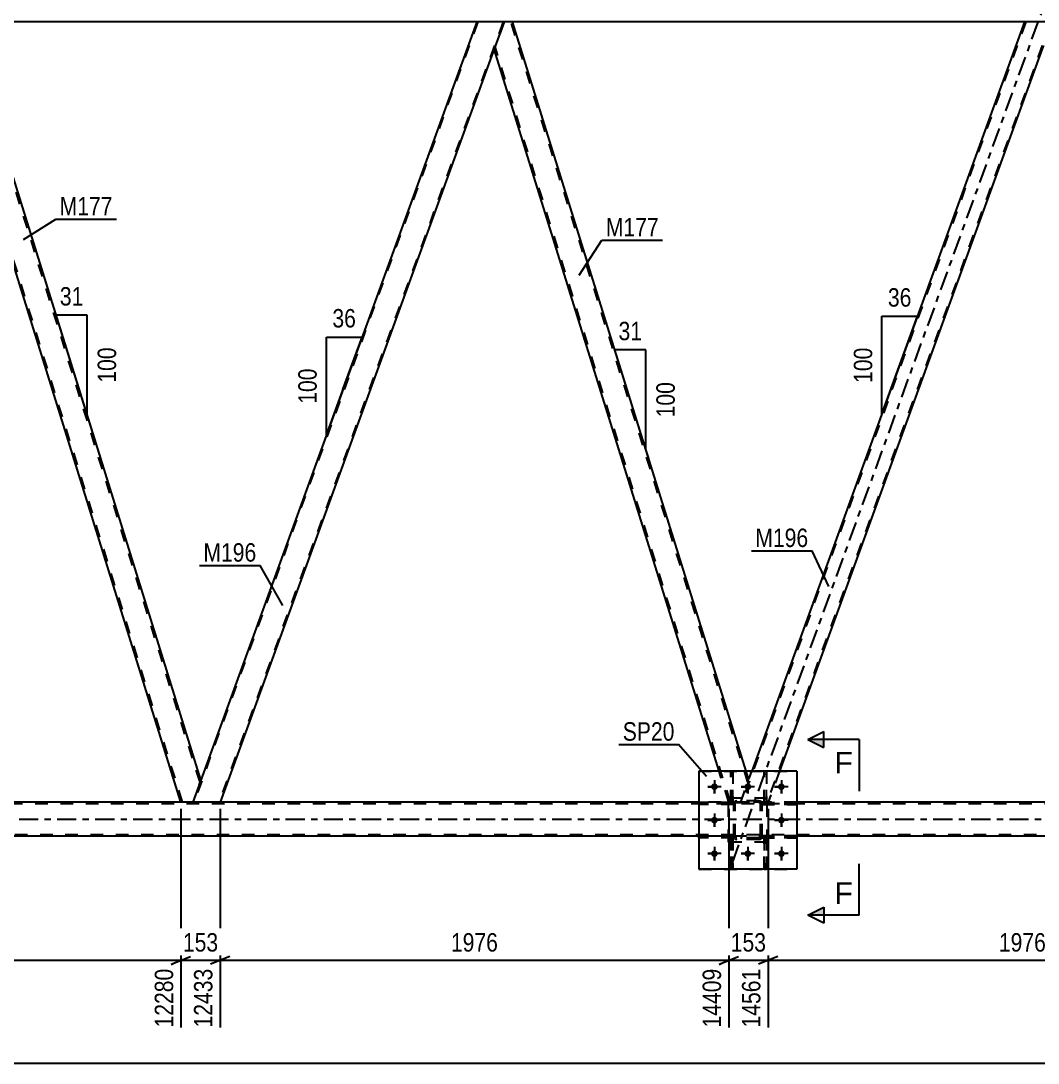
# Model space of a CAD drawing. Header units: millimetres. Extents: x 0 to 841, y 0 to 594.
# Drawn here: x 484 to 642.1, y 292.1 to 454 of the extents above; entities that cross this region are included whole.
import ezdxf

# ---------------------------------------------------------------- set-up
doc = ezdxf.new("R2010")
doc.units = ezdxf.units.MM
doc.linetypes.add('DXK_LINE_DOT2', pattern=[3.9198, 1.9599, -1.9599])
doc.linetypes.add('DXK_LINE_DOT3', pattern=[5.9187, 2.979, -0.9799, 0.9799, -0.9799])
doc.styles.add('Arial', font='ARIAL.TTF', dxfattribs={"height": 0.2})
doc.styles.add('Arial Narrow', font='ARIALN.TTF', dxfattribs={"height": 0.2})

# ---------------------------------------------------------------- blocks, each defined once
blk = doc.blocks.new('Part-814521909-3732 - 3269')
at = {"color": 7, "linetype": 'DXK_LINE_DOT3'}
blk.add_line((594.56, 323.24), (645.52, 463.26), dxfattribs=at)
at = {"color": 7, "linetype": 'DXK_LINE_DOT2'}
for p, q in [((640.14, 453.86), (596.02, 332.64)), ((644.06, 453.86), (599.94, 332.64)), ((644.23, 453.86), (642.7, 449.66)), ((595.85, 332.64), (597.6, 337.46)), ((601.86, 337.46), (600.11, 332.64)), ((600.11, 332.64), (595.85, 332.64))]:
    blk.add_line(p, q, dxfattribs=at)
at = {"color": 2, "linetype": 'Continuous'}
for p, q in [((639.97, 453.86), (597.6, 337.46)), ((644.23, 453.86), (639.97, 453.86)), ((642.7, 449.66), (601.86, 337.46))]:
    blk.add_line(p, q, dxfattribs=at)
blk = doc.blocks.new('Part-814521909-3477 - 3269')
at = {"color": 7, "linetype": 'DXK_LINE_DOT2'}
for p, q in [((594.32, 332.62), (594.32, 337.46)), ((594.32, 337.46), (594.64, 337.46)), ((594.64, 337.46), (594.64, 332.62)), ((594.32, 333.22), (594.64, 333.22)), ((594.64, 332.62), (594.32, 332.62))]:
    blk.add_line(p, q, dxfattribs=at)
blk = doc.blocks.new('Part-814521909-3480 - 3269')
at = {"color": 7, "linetype": 'DXK_LINE_DOT2'}
for p, q in [((599.52, 332.62), (599.52, 337.46)), ((599.52, 337.46), (599.84, 337.46)), ((599.84, 337.46), (599.84, 332.62)), ((599.52, 333.22), (599.84, 333.22)), ((599.84, 332.62), (599.52, 332.62))]:
    blk.add_line(p, q, dxfattribs=at)
blk = doc.blocks.new('Part-814521909-3491 - 3269')
at = {"color": 7, "linetype": 'DXK_LINE_DOT2'}
for p, q in [((594.32, 322.26), (594.32, 327.1)), ((594.32, 327.1), (594.64, 327.1)), ((594.64, 327.1), (594.64, 322.26)), ((594.32, 326.5), (594.64, 326.5)), ((594.64, 322.26), (594.32, 322.26))]:
    blk.add_line(p, q, dxfattribs=at)
blk = doc.blocks.new('Part-814521909-3494 - 3269')
at = {"color": 7, "linetype": 'DXK_LINE_DOT2'}
for p, q in [((599.52, 322.26), (599.52, 327.1)), ((599.52, 327.1), (599.84, 327.1)), ((599.84, 327.1), (599.84, 322.26)), ((599.52, 326.5), (599.84, 326.5)), ((599.84, 322.26), (599.52, 322.26))]:
    blk.add_line(p, q, dxfattribs=at)
blk = doc.blocks.new('Part-814521909-3647 - 3269')
at = {"color": 7, "linetype": 'DXK_LINE_DOT2'}
for p, q in [((594.77, 332.38), (594.8, 332.57)), ((594.8, 332.57), (594.77, 332.38)), ((594.77, 327.34), (594.77, 332.38)), ((595.01, 332.38), (595.02, 332.48)), ((595.01, 327.34), (595.01, 332.38)), ((595.02, 332.48), (595.08, 332.55)), ((595.06, 332.83), (595.25, 332.86)), ((595.25, 332.86), (595.06, 332.83)), ((595.08, 332.55), (595.15, 332.6)), ((595.15, 332.6), (595.25, 332.62)), ((598.69, 332.86), (595.25, 332.86)), ((595.25, 332.62), (598.69, 332.62)), ((598.69, 332.86), (598.87, 332.83)), ((598.87, 332.83), (598.69, 332.86)), ((598.69, 332.62), (598.78, 332.6)), ((598.78, 332.6), (598.86, 332.55)), ((598.86, 332.55), (598.91, 332.48)), ((598.91, 332.48), (598.93, 332.38)), ((598.93, 327.34), (598.93, 332.38)), ((599.13, 332.57), (599.17, 332.38)), ((599.17, 332.38), (599.13, 332.57)), ((599.17, 327.34), (599.17, 332.38)), ((594.8, 327.16), (594.77, 327.34)), ((594.77, 327.34), (594.8, 327.16)), ((595.02, 327.25), (595.01, 327.34)), ((595.08, 327.17), (595.02, 327.25)), ((595.15, 327.12), (595.08, 327.17)), ((595.25, 327.1), (595.15, 327.12)), ((598.69, 327.1), (595.25, 327.1)), ((598.78, 327.12), (598.69, 327.1)), ((598.86, 327.17), (598.78, 327.12)), ((598.91, 327.25), (598.86, 327.17)), ((598.93, 327.34), (598.91, 327.25)), ((599.17, 327.34), (599.13, 327.16)), ((599.13, 327.16), (599.17, 327.34)), ((595.25, 326.86), (595.06, 326.9)), ((595.06, 326.9), (595.25, 326.86)), ((598.69, 326.86), (595.25, 326.86)), ((598.87, 326.9), (598.69, 326.86)), ((598.69, 326.86), (598.87, 326.9))]:
    blk.add_line(p, q, dxfattribs=at)
at = {"color": 7, "linetype": 'DXK_LINE_DOT3'}
blk.add_line((596.97, 329.86), (596.97, 329.86), dxfattribs=at)
at = {"color": 7, "linetype": 'DXK_LINE_DOT2'}
for centre, start, end in [((595.25, 332.38), 112.5, 157.5), ((595.25, 332.38), 112.5, 157.5), ((598.69, 332.38), 22.5, 67.5), ((598.69, 332.38), 22.5, 67.5), ((595.25, 327.34), 202.5, 247.5), ((595.25, 327.34), 202.5, 247.5), ((598.69, 327.34), 292.5, 337.5), ((598.69, 327.34), 292.5, 337.5)]:
    blk.add_arc(centre, 0.48, start, end, dxfattribs=at)
blk = doc.blocks.new('Part-814521909-3526 - 3269')
at = {"color": 7, "linetype": 'DXK_LINE_DOT2'}
for p, q in [((594.77, 332.62), (589.37, 332.62)), ((589.37, 332.3), (589.37, 332.62)), ((594.77, 332.3), (589.37, 332.3)), ((594.17, 332.3), (594.17, 332.62)), ((594.77, 332.62), (594.77, 332.3))]:
    blk.add_line(p, q, dxfattribs=at)
blk = doc.blocks.new('Part-814521909-3527 - 3269')
at = {"color": 7, "linetype": 'DXK_LINE_DOT2'}
for p, q in [((594.77, 327.42), (589.37, 327.42)), ((589.37, 327.1), (589.37, 327.42)), ((594.77, 327.1), (589.37, 327.1)), ((594.17, 327.1), (594.17, 327.42)), ((594.77, 327.42), (594.77, 327.1))]:
    blk.add_line(p, q, dxfattribs=at)
blk = doc.blocks.new('Part-814521909-3531 - 3269')
at = {"color": 7, "linetype": 'DXK_LINE_DOT2'}
for p, q in [((599.97, 333.26), (593.97, 333.26)), ((593.97, 326.46), (593.97, 333.26)), ((599.97, 326.46), (599.97, 333.26)), ((599.97, 326.46), (593.97, 326.46))]:
    blk.add_line(p, q, dxfattribs=at)
blk = doc.blocks.new('Part-814521909-3659 - 3269')
at = {"color": 7, "linetype": 'DXK_LINE_DOT2'}
for p, q in [((555.01, 453.86), (510.88, 332.64)), ((558.92, 453.86), (514.8, 332.64)), ((559.09, 453.86), (557.56, 449.66)), ((511.96, 336.06), (510.71, 332.64)), ((514.97, 332.64), (510.71, 332.64))]:
    blk.add_line(p, q, dxfattribs=at)
at = {"color": 2, "linetype": 'Continuous'}
for p, q in [((554.84, 453.86), (511.96, 336.06)), ((559.09, 453.86), (554.84, 453.86)), ((557.56, 449.66), (514.97, 332.64))]:
    blk.add_line(p, q, dxfattribs=at)
blk = doc.blocks.new('Part-814521909-3695 - 3269')
at = {"color": 7, "linetype": 'DXK_LINE_DOT2'}
for p, q in [((599.17, 327.1), (599.17, 327.42)), ((599.17, 327.42), (604.57, 327.42)), ((604.57, 327.1), (599.17, 327.1)), ((599.77, 327.1), (599.77, 327.42)), ((604.57, 327.42), (604.57, 327.1))]:
    blk.add_line(p, q, dxfattribs=at)
blk = doc.blocks.new('Part-814521909-3562 - 3269')
at = {"color": 2, "linetype": 'Continuous'}
for p, q in [((559.09, 453.86), (557.57, 449.67)), ((560.41, 453.86), (559.09, 453.86)), ((596.69, 337.46), (560.41, 453.86)), ((592.5, 337.46), (557.54, 449.61)), ((557.57, 449.67), (557.56, 449.66))]:
    blk.add_line(p, q, dxfattribs=at)
at = {"color": 7, "linetype": 'DXK_LINE_DOT2'}
for p, q in [((596.98, 335.74), (560.16, 453.86)), ((557.57, 449.67), (557.54, 449.61)), ((594.26, 332.64), (557.68, 449.98)), ((594, 332.64), (592.5, 337.46)), ((597.11, 336.11), (596.69, 337.46)), ((595.85, 332.64), (597.11, 336.11)), ((594, 332.64), (595.85, 332.64))]:
    blk.add_line(p, q, dxfattribs=at)
blk = doc.blocks.new('Part-814521909-3649 - 3269')
at = {"color": 7, "linetype": 'DXK_LINE_DOT2'}
for p, q in [((589.37, 337.46), (604.57, 337.46)), ((589.37, 337.46), (589.37, 322.26)), ((604.57, 337.46), (604.57, 322.26)), ((589.37, 322.26), (604.57, 322.26))]:
    blk.add_line(p, q, dxfattribs=at)
blk = doc.blocks.new('Part-814521909-3574 - 3269')
at = {"color": 7, "linetype": 'DXK_LINE_DOT2'}
for p, q in [((599.84, 327.1), (599.52, 327.1)), ((599.52, 327.1), (599.52, 322.26)), ((599.84, 322.26), (599.84, 327.1)), ((599.52, 326.5), (599.84, 326.5)), ((599.52, 322.26), (599.84, 322.26))]:
    blk.add_line(p, q, dxfattribs=at)
blk = doc.blocks.new('Part-814521909-3575 - 3269')
at = {"color": 7, "linetype": 'DXK_LINE_DOT2'}
for p, q in [((604.57, 332.62), (599.17, 332.62)), ((599.17, 332.62), (599.17, 332.3)), ((599.17, 332.3), (604.57, 332.3)), ((599.77, 332.3), (599.77, 332.62)), ((604.57, 332.3), (604.57, 332.62))]:
    blk.add_line(p, q, dxfattribs=at)
blk = doc.blocks.new('Part-814521909-3576 - 3269')
at = {"color": 7, "linetype": 'DXK_LINE_DOT2'}
for p, q in [((604.57, 327.42), (599.17, 327.42)), ((599.17, 327.42), (599.17, 327.1)), ((599.17, 327.1), (604.57, 327.1)), ((599.77, 327.1), (599.77, 327.42)), ((604.57, 327.1), (604.57, 327.42))]:
    blk.add_line(p, q, dxfattribs=at)
blk = doc.blocks.new('Part-814521909-3626 - 3269')
at = {"color": 7, "linetype": 'DXK_LINE_DOT2'}
for p, q in [((599.17, 332.3), (599.17, 332.62)), ((599.17, 332.62), (604.57, 332.62)), ((604.57, 332.3), (599.17, 332.3)), ((599.77, 332.3), (599.77, 332.62)), ((604.57, 332.62), (604.57, 332.3))]:
    blk.add_line(p, q, dxfattribs=at)
blk = doc.blocks.new('Part-814521909-3636 - 3269')
at = {"color": 2, "linetype": 'Continuous'}
for p, q in [((473.96, 453.86), (472.43, 449.66)), ((475.28, 453.86), (473.96, 453.86)), ((511.98, 336.11), (475.28, 453.86)), ((508.87, 332.64), (472.41, 449.61)), ((472.43, 449.66), (472.43, 449.66)), ((511.71, 335.37), (510.71, 332.64)), ((511.96, 336.05), (511.71, 335.37)), ((511.96, 336.06), (511.96, 336.05))]:
    blk.add_line(p, q, dxfattribs=at)
at = {"color": 7, "linetype": 'DXK_LINE_DOT2'}
for p, q in [((511.84, 335.74), (475.02, 453.86)), ((472.43, 449.66), (472.41, 449.61)), ((509.12, 332.64), (472.55, 449.98)), ((511.71, 335.37), (511.9, 335.89)), ((511.98, 336.11), (511.96, 336.06)), ((510.71, 332.64), (508.87, 332.64))]:
    blk.add_line(p, q, dxfattribs=at)
blk = doc.blocks.new('Part-814521909-3640 - 3269')
at = {"color": 2, "linetype": 'Continuous'}
for p, q in [((599.52, 337.46), (599.52, 337.46)), ((599.84, 337.46), (599.52, 337.46)), ((599.84, 337.46), (599.84, 337.46))]:
    blk.add_line(p, q, dxfattribs=at)
at = {"color": 7, "linetype": 'DXK_LINE_DOT2'}
for p, q in [((599.52, 332.62), (599.52, 337.46)), ((599.84, 332.62), (599.84, 337.46)), ((599.52, 333.22), (599.84, 333.22)), ((599.84, 332.62), (599.52, 332.62))]:
    blk.add_line(p, q, dxfattribs=at)
blk = doc.blocks.new('Part-814521909-3643 - 3269')
at = {"color": 2, "linetype": 'Continuous'}
for p, q in [((594.32, 337.46), (594.32, 337.46)), ((594.64, 337.46), (594.32, 337.46)), ((594.64, 337.46), (594.64, 337.46))]:
    blk.add_line(p, q, dxfattribs=at)
at = {"color": 7, "linetype": 'DXK_LINE_DOT2'}
for p, q in [((594.32, 332.62), (594.32, 337.46)), ((594.64, 332.62), (594.64, 337.46)), ((594.32, 333.22), (594.64, 333.22)), ((594.64, 332.62), (594.32, 332.62))]:
    blk.add_line(p, q, dxfattribs=at)
blk = doc.blocks.new('Part-814521909-3654 - 3269')
at = {"color": 2, "linetype": 'Continuous'}
for p, q in [((604.57, 337.46), (589.37, 337.46)), ((589.37, 337.46), (589.37, 322.26)), ((604.57, 337.46), (604.57, 322.26)), ((604.57, 322.26), (589.37, 322.26))]:
    blk.add_line(p, q, dxfattribs=at)
blk = doc.blocks.new('Part-814521909-3660 - 3269')
at = {"color": 7, "linetype": 'DXK_LINE_DOT2'}
for p, q in [((594.77, 327.42), (589.37, 327.42)), ((589.37, 327.42), (589.37, 327.1)), ((594.77, 327.1), (589.37, 327.1)), ((594.17, 327.1), (594.17, 327.42)), ((594.77, 327.1), (594.77, 327.42))]:
    blk.add_line(p, q, dxfattribs=at)
blk = doc.blocks.new('Part-814521909-3675 - 3269')
at = {"color": 2, "linetype": 'Continuous'}
for p, q in [((554.84, 453.86), (475.28, 453.86)), ((639.97, 453.86), (560.41, 453.86))]:
    blk.add_line(p, q, dxfattribs=at)
at = {"color": 7, "linetype": 'DXK_LINE_DOT2'}
for p, q in [((560.41, 453.86), (554.84, 453.86)), ((645.54, 453.86), (639.97, 453.86))]:
    blk.add_line(p, q, dxfattribs=at)
blk = doc.blocks.new('Part-814521909-3697 - 3269')
at = {"color": 7, "linetype": 'DXK_LINE_DOT2'}
for p, q in [((594.77, 332.38), (594.8, 332.57)), ((594.8, 332.57), (594.77, 332.38)), ((594.77, 327.34), (594.77, 332.38)), ((595.01, 332.38), (595.02, 332.48)), ((595.01, 327.34), (595.01, 332.38)), ((595.02, 332.48), (595.08, 332.55)), ((595.06, 332.83), (595.25, 332.86)), ((595.25, 332.86), (595.06, 332.83)), ((595.08, 332.55), (595.15, 332.6)), ((595.15, 332.6), (595.25, 332.62)), ((598.69, 332.86), (595.25, 332.86)), ((595.25, 332.62), (598.69, 332.62)), ((598.69, 332.86), (598.87, 332.83)), ((598.87, 332.83), (598.69, 332.86)), ((598.69, 332.62), (598.78, 332.6)), ((598.78, 332.6), (598.86, 332.55)), ((598.86, 332.55), (598.91, 332.48)), ((598.91, 332.48), (598.93, 332.38)), ((598.93, 327.34), (598.93, 332.38)), ((599.13, 332.57), (599.17, 332.38)), ((599.17, 332.38), (599.13, 332.57)), ((599.17, 327.34), (599.17, 332.38)), ((594.8, 327.16), (594.77, 327.34)), ((594.77, 327.34), (594.8, 327.16)), ((595.02, 327.25), (595.01, 327.34)), ((595.08, 327.17), (595.02, 327.25)), ((595.15, 327.12), (595.08, 327.17)), ((595.25, 327.1), (595.15, 327.12)), ((598.69, 327.1), (595.25, 327.1)), ((598.78, 327.12), (598.69, 327.1)), ((598.86, 327.17), (598.78, 327.12)), ((598.91, 327.25), (598.86, 327.17)), ((598.93, 327.34), (598.91, 327.25)), ((599.17, 327.34), (599.13, 327.16)), ((599.13, 327.16), (599.17, 327.34)), ((595.25, 326.86), (595.06, 326.9)), ((595.06, 326.9), (595.25, 326.86)), ((598.69, 326.86), (595.25, 326.86)), ((598.87, 326.9), (598.69, 326.86)), ((598.69, 326.86), (598.87, 326.9))]:
    blk.add_line(p, q, dxfattribs=at)
at = {"color": 7, "linetype": 'DXK_LINE_DOT3'}
blk.add_line((596.97, 329.86), (596.97, 329.86), dxfattribs=at)
at = {"color": 7, "linetype": 'DXK_LINE_DOT2'}
for centre, start, end in [((595.25, 332.38), 112.5, 157.5), ((595.25, 332.38), 112.5, 157.5), ((598.69, 332.38), 22.5, 67.5), ((598.69, 332.38), 22.5, 67.5), ((595.25, 327.34), 202.5, 247.5), ((595.25, 327.34), 202.5, 247.5), ((598.69, 327.34), 292.5, 337.5), ((598.69, 327.34), 292.5, 337.5)]:
    blk.add_arc(centre, 0.48, start, end, dxfattribs=at)
blk = doc.blocks.new('Part-814521909-3698 - 3269')
at = {"color": 7, "linetype": 'DXK_LINE_DOT2'}
for p, q in [((599.97, 333.26), (593.97, 333.26)), ((593.97, 326.46), (593.97, 333.26)), ((599.97, 326.46), (599.97, 333.26)), ((599.97, 326.46), (593.97, 326.46))]:
    blk.add_line(p, q, dxfattribs=at)
blk = doc.blocks.new('Part-814521909-3705 - 3269')
at = {"color": 7, "linetype": 'DXK_LINE_DOT2'}
for p, q in [((594.64, 327.1), (594.32, 327.1)), ((594.32, 327.1), (594.32, 322.26)), ((594.64, 322.26), (594.64, 327.1)), ((594.32, 326.5), (594.64, 326.5)), ((594.32, 322.26), (594.64, 322.26))]:
    blk.add_line(p, q, dxfattribs=at)
blk = doc.blocks.new('Bolt-814521909-3713 - 3269')
at = {"color": 1, "linetype": 'Continuous'}
for p, q in [((591.77, 336.1), (591.77, 335.41)), ((596.97, 336.1), (596.97, 335.41)), ((602.17, 336.1), (602.17, 335.41)), ((590.73, 335.06), (591.42, 335.06)), ((591.77, 334.02), (591.77, 334.72)), ((592.81, 335.06), (592.11, 335.06)), ((595.93, 335.06), (596.62, 335.06)), ((596.97, 334.02), (596.97, 334.72)), ((598.01, 335.06), (597.31, 335.06)), ((601.13, 335.06), (601.82, 335.06)), ((602.17, 334.02), (602.17, 334.72)), ((603.21, 335.06), (602.51, 335.06)), ((591.77, 330.9), (591.77, 330.21)), ((602.17, 330.9), (602.17, 330.21)), ((590.73, 329.86), (591.42, 329.86)), ((591.77, 328.82), (591.77, 329.52)), ((592.81, 329.86), (592.11, 329.86)), ((601.13, 329.86), (601.82, 329.86)), ((602.17, 328.82), (602.17, 329.52)), ((603.21, 329.86), (602.51, 329.86)), ((591.77, 325.7), (591.77, 325.01)), ((596.97, 325.7), (596.97, 325.01)), ((602.17, 325.7), (602.17, 325.01)), ((590.73, 324.66), (591.42, 324.66)), ((591.77, 323.62), (591.77, 324.32)), ((592.81, 324.66), (592.11, 324.66)), ((595.93, 324.66), (596.62, 324.66)), ((596.97, 323.62), (596.97, 324.32)), ((598.01, 324.66), (597.31, 324.66)), ((601.13, 324.66), (601.82, 324.66)), ((602.17, 323.62), (602.17, 324.32)), ((603.21, 324.66), (602.51, 324.66))]:
    blk.add_line(p, q, dxfattribs=at)
blk = doc.blocks.new('Bolt-814521909-3714 - 3269')
at = {"linetype": 'Continuous'}
for points in [[(592.29, 335.06, -1), (591.25, 335.06, -1)], [(597.49, 335.06, -1), (596.45, 335.06, -1)], [(602.69, 335.06, -1), (601.65, 335.06, -1)], [(592.29, 329.86, -1), (591.25, 329.86, -1)], [(602.69, 329.86, -1), (601.65, 329.86, -1)], [(592.29, 324.66, -1), (591.25, 324.66, -1)], [(597.49, 324.66, -1), (596.45, 324.66, -1)], [(602.69, 324.66, -1), (601.65, 324.66, -1)]]:
    blk.add_hatch(color=1, dxfattribs=at).paths.add_polyline_path(points)
at = {"color": 1, "linetype": 'Continuous'}
for p, q in [((591.77, 336.1), (591.77, 334.02)), ((596.97, 336.1), (596.97, 334.02)), ((602.17, 336.1), (602.17, 334.02)), ((592.81, 335.06), (590.73, 335.06)), ((598.01, 335.06), (595.93, 335.06)), ((603.21, 335.06), (601.13, 335.06)), ((591.77, 330.9), (591.77, 328.82)), ((602.17, 330.9), (602.17, 328.82)), ((592.81, 329.86), (590.73, 329.86)), ((603.21, 329.86), (601.13, 329.86)), ((591.77, 325.7), (591.77, 323.62)), ((596.97, 325.7), (596.97, 323.62)), ((602.17, 325.7), (602.17, 323.62)), ((592.81, 324.66), (590.73, 324.66)), ((598.01, 324.66), (595.93, 324.66)), ((603.21, 324.66), (601.13, 324.66))]:
    blk.add_line(p, q, dxfattribs=at)
blk = doc.blocks.new('Part-814521909-3747 - 3269')
at = {"color": 7, "linetype": 'DXK_LINE_DOT2'}
for p, q in [((739.07, 332.4), (63.49, 332.4)), ((604.57, 332.64), (589.37, 332.64)), ((739.82, 327.6), (63.49, 327.6)), ((604.57, 327.36), (333.96, 327.36))]:
    blk.add_line(p, q, dxfattribs=at)
at = {"color": 2, "linetype": 'Continuous'}
for p, q in [((589.37, 332.64), (349.16, 332.64)), ((739.03, 332.64), (604.57, 332.64)), ((589.37, 327.36), (349.16, 327.36)), ((739.86, 327.36), (604.57, 327.36))]:
    blk.add_line(p, q, dxfattribs=at)
at = {"color": 7, "linetype": 'DXK_LINE_DOT3'}
blk.add_line((63.49, 330), (739.45, 330), dxfattribs=at)
blk = doc.blocks.new('Part-814521909-3748 - 3269')
at = {"color": 7, "linetype": 'DXK_LINE_DOT2'}
for p, q in [((594.77, 332.62), (589.37, 332.62)), ((589.37, 332.62), (589.37, 332.3)), ((594.77, 332.3), (589.37, 332.3)), ((594.17, 332.3), (594.17, 332.62)), ((594.77, 332.3), (594.77, 332.62))]:
    blk.add_line(p, q, dxfattribs=at)
blk = doc.blocks.new('StraightDimension-814521909-4502 - 3269')
at = {"color": 7, "linetype": 'Continuous'}
for p, q in [((600.11, 331.64), (600.11, 297.66)), ((679.14, 331.64), (679.14, 297.66)), ((601.61, 308.7), (598.61, 307.5)), ((600.11, 308.1), (679.14, 308.1)), ((677.64, 307.5), (680.64, 308.7))]:
    blk.add_line(p, q, dxfattribs=at)
at = {"color": 0}
blk.add_wipeout([(643.88, 308.85), (643.88, 313.05), (635.37, 313.05), (635.37, 308.85)], dxfattribs=at)
at = {"color": 0, "linetype": 'Continuous'}
blk.add_wipeout([(678.54, 307.4), (674.34, 307.4), (674.34, 297.06), (678.54, 297.06)], dxfattribs=at)
at = {"color": 3, "style": 'Arial Narrow'}
blk.add_text('1976', height=2.863, dxfattribs=at).set_placement((635.97, 309.45))
at = {"color": 3, "linetype": 'Continuous', "style": 'Arial Narrow'}
blk.add_text('16537', height=2.863, rotation=90.0002, dxfattribs=at).set_placement((677.94, 297.66))
blk = doc.blocks.new('StraightDimension-814521909-4464 - 3269')
at = {"color": 7, "linetype": 'Continuous'}
for p, q in [((514.97, 331.64), (514.97, 297.66)), ((594, 331.64), (594, 297.66)), ((516.47, 308.7), (513.47, 307.5)), ((514.97, 308.1), (594, 308.1)), ((592.5, 307.5), (595.5, 308.7))]:
    blk.add_line(p, q, dxfattribs=at)
at = {"color": 0}
blk.add_wipeout([(558.74, 308.85), (558.74, 313.05), (550.23, 313.05), (550.23, 308.85)], dxfattribs=at)
at = {"color": 0, "linetype": 'Continuous'}
blk.add_wipeout([(593.4, 307.4), (589.2, 307.4), (589.2, 297.06), (593.4, 297.06)], dxfattribs=at)
at = {"color": 3, "style": 'Arial Narrow'}
blk.add_text('1976', height=2.863, dxfattribs=at).set_placement((550.83, 309.45))
at = {"color": 3, "linetype": 'Continuous', "style": 'Arial Narrow'}
blk.add_text('14409', height=2.863, rotation=90.0002, dxfattribs=at).set_placement((592.8, 297.66))
blk = doc.blocks.new('StraightDimension-814521909-4563 - 3269')
at = {"color": 7, "linetype": 'Continuous'}
blk.add_line((52.63, 292.12), (792.22, 292.12), dxfattribs=at)
blk = doc.blocks.new('AngleDimension-814521909-3783 - 3269')
at = {"color": 7, "linetype": 'Continuous'}
for p, q in [((617.79, 408.13), (623.33, 408.13)), ((617.79, 392.91), (623.33, 408.13)), ((617.79, 392.91), (617.79, 408.13)), ((619.63, 397.97), (623.33, 408.13))]:
    blk.add_line(p, q, dxfattribs=at)
at = {"color": 0}
for points in [[(622.98, 409.03), (622.98, 413.23), (618.13, 413.23), (618.13, 409.03)], [(616.89, 403.86), (612.69, 403.86), (612.69, 397.18), (616.89, 397.18)]]:
    blk.add_wipeout(points, dxfattribs=at)
at = {"color": 3, "style": 'Arial Narrow'}
blk.add_text('36', height=2.863, dxfattribs=at).set_placement((618.73, 409.63))
blk.add_text('100', height=2.863, rotation=90.0002, dxfattribs=at).set_placement((616.29, 397.78))
blk = doc.blocks.new('AngleDimension-814521909-3797 - 3269')
at = {"color": 7, "linetype": 'Continuous'}
for p, q in [((581.11, 402.91), (576.29, 402.91)), ((581.11, 387.44), (576.29, 402.91)), ((581.11, 387.44), (581.11, 402.91)), ((581.56, 386.02), (581.11, 387.44))]:
    blk.add_line(p, q, dxfattribs=at)
at = {"color": 0}
for points in [[(581.13, 403.81), (581.13, 408.01), (576.27, 408.01), (576.27, 403.81)], [(586.21, 398.51), (582.01, 398.51), (582.01, 391.83), (586.21, 391.83)]]:
    blk.add_wipeout(points, dxfattribs=at)
at = {"color": 3, "style": 'Arial Narrow'}
blk.add_text('31', height=2.863, dxfattribs=at).set_placement((576.87, 404.41))
blk.add_text('100', height=2.863, rotation=90.0002, dxfattribs=at).set_placement((585.61, 392.43))
blk = doc.blocks.new('AngleDimension-814521909-3811 - 3269')
at = {"color": 7, "linetype": 'Continuous'}
for p, q in [((531.47, 404.89), (537.01, 404.89)), ((531.47, 389.67), (537.01, 404.89)), ((531.47, 389.67), (531.47, 404.89)), ((534.05, 396.75), (537.01, 404.89))]:
    blk.add_line(p, q, dxfattribs=at)
at = {"color": 0}
for points in [[(536.67, 405.79), (536.67, 409.99), (531.81, 409.99), (531.81, 405.79)], [(530.57, 400.62), (526.37, 400.62), (526.37, 393.94), (530.57, 393.94)]]:
    blk.add_wipeout(points, dxfattribs=at)
at = {"color": 3, "style": 'Arial Narrow'}
blk.add_text('36', height=2.863, dxfattribs=at).set_placement((532.41, 406.39))
blk.add_text('100', height=2.863, rotation=90.0002, dxfattribs=at).set_placement((529.97, 394.54))
blk = doc.blocks.new('AngleDimension-814521909-3825 - 3269')
at = {"color": 7, "linetype": 'Continuous'}
for p, q in [((494.3, 408.3), (489.48, 408.3)), ((494.3, 392.83), (489.48, 408.3)), ((494.3, 392.83), (494.3, 408.3)), ((496.21, 386.7), (494.3, 392.83))]:
    blk.add_line(p, q, dxfattribs=at)
at = {"color": 0}
for points in [[(494.31, 409.2), (494.31, 413.4), (489.46, 413.4), (489.46, 409.2)], [(499.4, 403.91), (495.2, 403.91), (495.2, 397.22), (499.4, 397.22)]]:
    blk.add_wipeout(points, dxfattribs=at)
at = {"color": 3, "style": 'Arial Narrow'}
blk.add_text('31', height=2.863, dxfattribs=at).set_placement((490.06, 409.8))
blk.add_text('100', height=2.863, rotation=90.0002, dxfattribs=at).set_placement((498.8, 397.82))
blk = doc.blocks.new('StraightDimension-814521909-4426 - 3269')
at = {"color": 7, "linetype": 'Continuous'}
for p, q in [((429.84, 331.64), (429.84, 297.66)), ((508.87, 331.64), (508.87, 297.66)), ((431.34, 308.7), (428.34, 307.5)), ((429.84, 308.1), (508.87, 308.1)), ((507.37, 307.5), (510.37, 308.7))]:
    blk.add_line(p, q, dxfattribs=at)
at = {"color": 0}
blk.add_wipeout([(473.61, 308.85), (473.61, 313.05), (465.1, 313.05), (465.1, 308.85)], dxfattribs=at)
at = {"color": 0, "linetype": 'Continuous'}
blk.add_wipeout([(508.27, 307.4), (504.07, 307.4), (504.07, 297.06), (508.27, 297.06)], dxfattribs=at)
at = {"color": 3, "style": 'Arial Narrow'}
blk.add_text('1976', height=2.863, dxfattribs=at).set_placement((465.7, 309.45))
at = {"color": 3, "linetype": 'Continuous', "style": 'Arial Narrow'}
blk.add_text('12280', height=2.863, rotation=90.0002, dxfattribs=at).set_placement((507.67, 297.66))
blk = doc.blocks.new('StraightDimension-814521909-4445 - 3269')
at = {"color": 7, "linetype": 'Continuous'}
for p, q in [((508.87, 331.64), (508.87, 297.66)), ((514.97, 331.64), (514.97, 297.66)), ((507.37, 307.5), (510.37, 308.7)), ((508.87, 308.1), (514.97, 308.1)), ((516.47, 308.7), (513.47, 307.5))]:
    blk.add_line(p, q, dxfattribs=at)
at = {"color": 0}
blk.add_wipeout([(515.26, 308.85), (515.26, 313.05), (508.58, 313.05), (508.58, 308.85)], dxfattribs=at)
at = {"color": 0, "linetype": 'Continuous'}
blk.add_wipeout([(514.37, 307.4), (510.17, 307.4), (510.17, 297.06), (514.37, 297.06)], dxfattribs=at)
at = {"color": 3, "style": 'Arial Narrow'}
blk.add_text('153', height=2.863, dxfattribs=at).set_placement((509.18, 309.45))
at = {"color": 3, "linetype": 'Continuous', "style": 'Arial Narrow'}
blk.add_text('12433', height=2.863, rotation=90.0002, dxfattribs=at).set_placement((513.77, 297.66))
blk = doc.blocks.new('StraightDimension-814521909-4483 - 3269')
at = {"color": 7, "linetype": 'Continuous'}
for p, q in [((594, 331.64), (594, 297.66)), ((600.11, 331.64), (600.11, 297.66)), ((592.5, 307.5), (595.5, 308.7)), ((594, 308.1), (600.11, 308.1)), ((601.61, 308.7), (598.61, 307.5))]:
    blk.add_line(p, q, dxfattribs=at)
at = {"color": 0}
blk.add_wipeout([(600.4, 308.85), (600.4, 313.05), (593.71, 313.05), (593.71, 308.85)], dxfattribs=at)
at = {"color": 0, "linetype": 'Continuous'}
blk.add_wipeout([(599.51, 307.4), (595.31, 307.4), (595.31, 297.06), (599.51, 297.06)], dxfattribs=at)
at = {"color": 3, "style": 'Arial Narrow'}
blk.add_text('153', height=2.863, dxfattribs=at).set_placement((594.31, 309.45))
at = {"color": 3, "linetype": 'Continuous', "style": 'Arial Narrow'}
blk.add_text('14561', height=2.863, rotation=90.0002, dxfattribs=at).set_placement((598.91, 297.66))
blk = doc.blocks.new('SectionMark-814521909-4887 - 3269')
at = {"linetype": 'Continuous'}
for points in [[(608.78, 342.38), (608.78, 341.13), (606.28, 342.38)], [(608.78, 316.35), (608.78, 315.1), (606.28, 315.1)]]:
    blk.add_hatch(color=6, dxfattribs=at).paths.add_polyline_path(points)
at = {"color": 6, "linetype": 'Continuous'}
for p, q in [((606.28, 342.38), (608.78, 343.63)), ((608.78, 341.13), (608.78, 343.63)), ((614.28, 342.38), (606.28, 342.38)), ((606.28, 342.38), (608.78, 341.13)), ((614.28, 342.38), (614.28, 334.38)), ((614.28, 315.1), (614.28, 323.1)), ((606.28, 315.1), (608.78, 316.35)), ((608.78, 316.35), (608.78, 313.85)), ((614.28, 315.1), (606.28, 315.1)), ((608.78, 313.85), (606.28, 315.1))]:
    blk.add_line(p, q, dxfattribs=at)
at = {"color": 0, "linetype": 'Continuous'}
for points in [[(613.28, 337.13), (613.28, 340.63), (610.43, 340.63), (610.43, 337.13)], [(613.28, 316.85), (613.28, 320.35), (610.43, 320.35), (610.43, 316.85)]]:
    blk.add_wipeout(points, dxfattribs=at)
at = {"color": 3, "linetype": 'Continuous', "style": 'Arial'}
for p in [(610.43, 337.13), (610.43, 316.85)]:
    blk.add_text('F', height=3.34, dxfattribs=at).set_placement(p)
blk = doc.blocks.new('Mark-814521909-3728 - 3269')
at = {"color": 0}
blk.add_wipeout([(606.35, 372.29), (606.35, 375.29), (598.13, 375.29), (598.13, 372.29)], dxfattribs=at)
blk.add_wipeout([(606.35, 372.29), (606.35, 375.29), (598.13, 375.29), (598.13, 372.29)], dxfattribs=at)
at = {"color": 30, "linetype": 'Continuous'}
for p in [(597.53, 371.69), (609.54, 366.17)]:
    blk.add_line(p, (606.95, 371.69), dxfattribs=at)
at = {"color": 3, "style": 'Arial Narrow'}
blk.add_text('M196', height=2.863, dxfattribs=at).set_placement((598.13, 372.29))
blk = doc.blocks.new('Mark-814521909-3558 - 3269')
at = {"color": 0}
blk.add_wipeout([(583.12, 420.53), (583.12, 423.53), (574.9, 423.53), (574.9, 420.53)], dxfattribs=at)
blk.add_wipeout([(583.12, 420.53), (583.12, 423.53), (574.9, 423.53), (574.9, 420.53)], dxfattribs=at)
at = {"color": 30, "linetype": 'Continuous'}
for p, q in [((570.73, 414.5), (574.3, 419.93)), ((574.3, 419.93), (583.72, 419.93))]:
    blk.add_line(p, q, dxfattribs=at)
at = {"color": 3, "style": 'Arial Narrow'}
blk.add_text('M177', height=2.863, dxfattribs=at).set_placement((574.9, 420.53))
blk = doc.blocks.new('Mark-814521909-3632 - 3269')
at = {"color": 0}
blk.add_wipeout([(498.25, 423.79), (498.25, 426.79), (490.03, 426.79), (490.03, 423.79)], dxfattribs=at)
blk.add_wipeout([(498.25, 423.79), (498.25, 426.79), (490.03, 426.79), (490.03, 423.79)], dxfattribs=at)
at = {"color": 30, "linetype": 'Continuous'}
for p, q in [((484.39, 420.04), (489.43, 423.19)), ((489.43, 423.19), (498.85, 423.19))]:
    blk.add_line(p, q, dxfattribs=at)
at = {"color": 3, "style": 'Arial Narrow'}
blk.add_text('M177', height=2.863, dxfattribs=at).set_placement((490.03, 423.79))
blk = doc.blocks.new('Mark-814521909-3650 - 3269')
at = {"color": 0}
blk.add_wipeout([(585.57, 342.21), (585.57, 345.21), (577.53, 345.21), (577.53, 342.21)], dxfattribs=at)
blk.add_wipeout([(585.57, 342.21), (585.57, 345.21), (577.53, 345.21), (577.53, 342.21)], dxfattribs=at)
at = {"color": 30, "linetype": 'Continuous'}
for p in [(576.93, 341.61), (590.52, 336.67)]:
    blk.add_line(p, (586.17, 341.61), dxfattribs=at)
at = {"color": 3, "style": 'Arial Narrow'}
blk.add_text('SP20', height=2.863, dxfattribs=at).set_placement((577.53, 342.21))
blk = doc.blocks.new('Mark-814521909-3655 - 3269')
at = {"color": 0}
blk.add_wipeout([(520.59, 370.02), (520.59, 373.02), (512.37, 373.02), (512.37, 370.02)], dxfattribs=at)
blk.add_wipeout([(520.59, 370.02), (520.59, 373.02), (512.37, 373.02), (512.37, 370.02)], dxfattribs=at)
at = {"color": 30, "linetype": 'Continuous'}
for p in [(511.77, 369.42), (524.71, 363.22)]:
    blk.add_line(p, (521.19, 369.42), dxfattribs=at)
at = {"color": 3, "style": 'Arial Narrow'}
blk.add_text('M196', height=2.863, dxfattribs=at).set_placement((512.37, 370.02))

msp = doc.modelspace()

# ---------------------------------------------------------------- block references
for name in ['Part-814521909-3732 - 3269', 'Part-814521909-3675 - 3269', 'Part-814521909-3636 - 3269', 'Part-814521909-3659 - 3269', 'Part-814521909-3562 - 3269', 'Part-814521909-3649 - 3269', 'Part-814521909-3654 - 3269', 'Part-814521909-3477 - 3269', 'Part-814521909-3643 - 3269', 'Part-814521909-3480 - 3269', 'Part-814521909-3640 - 3269', 'Bolt-814521909-3713 - 3269', 'Bolt-814521909-3714 - 3269', 'Part-814521909-3747 - 3269', 'Part-814521909-3526 - 3269', 'Part-814521909-3748 - 3269', 'Part-814521909-3531 - 3269', 'Part-814521909-3698 - 3269', 'Part-814521909-3647 - 3269', 'Part-814521909-3697 - 3269', 'Part-814521909-3575 - 3269', 'Part-814521909-3626 - 3269', 'Part-814521909-3527 - 3269', 'Part-814521909-3660 - 3269', 'Part-814521909-3491 - 3269', 'Part-814521909-3705 - 3269', 'Part-814521909-3695 - 3269', 'Part-814521909-3576 - 3269', 'Part-814521909-3494 - 3269', 'Part-814521909-3574 - 3269']:
    msp.add_blockref(name, (0, 0))

# ---------------------------------------------------------------- next in the draw order: block references
for name in ['StraightDimension-814521909-4464 - 3269', 'StraightDimension-814521909-4502 - 3269']:
    msp.add_blockref(name, (0, 0))

# ---------------------------------------------------------------- next in the draw order: block references
msp.add_blockref('StraightDimension-814521909-4563 - 3269', (0, 0))

# ---------------------------------------------------------------- next in the draw order: block references
for name in ['Mark-814521909-3632 - 3269', 'Mark-814521909-3558 - 3269', 'AngleDimension-814521909-3825 - 3269', 'AngleDimension-814521909-3783 - 3269', 'AngleDimension-814521909-3811 - 3269', 'AngleDimension-814521909-3797 - 3269', 'Mark-814521909-3728 - 3269', 'Mark-814521909-3655 - 3269', 'Mark-814521909-3650 - 3269', 'SectionMark-814521909-4887 - 3269', 'StraightDimension-814521909-4426 - 3269', 'StraightDimension-814521909-4483 - 3269']:
    msp.add_blockref(name, (0, 0))

# ---------------------------------------------------------------- next in the draw order: block references
msp.add_blockref('StraightDimension-814521909-4445 - 3269', (0, 0))

doc.saveas('drawing.dxf')
